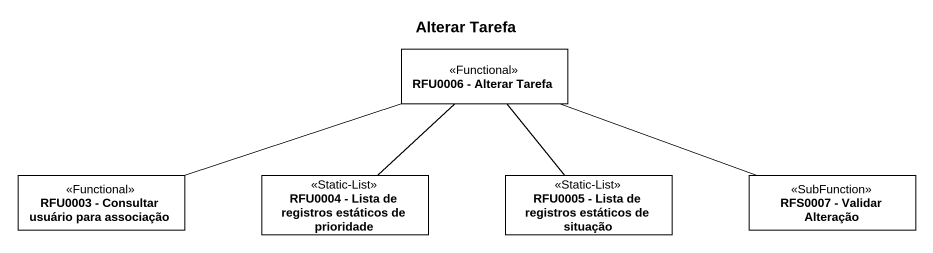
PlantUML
@startuml
title Alterar Tarefa
hide circle
hide empty members
class "RFU0006 - Alterar Tarefa" as RFU0006_Alterar_Tarefa <<Functional>>
class "RFU0003 - Consultar usuário para associação" as RFU0003_Consultar_usuário <<Functional>>
class "RFU0004 - Lista de registros estáticos de prioridade" as RFU0004_Lista_de_registros <<Static-List>>
class "RFU0005 - Lista de registros estáticos de situação" as RFU0005_Lista_de_registros <<Static-List>>
class "RFS0007 - Validar Alteração" as RFS0007_Validar_Alteração <<SubFunction>>
RFU0006_Alterar_Tarefa -left- RFU0003_Consultar_usuário
RFU0006_Alterar_Tarefa -- RFU0004_Lista_de_registros
RFU0006_Alterar_Tarefa -- RFU0005_Lista_de_registros
RFU0006_Alterar_Tarefa -right- RFS0007_Validar_Alteração
@enduml
